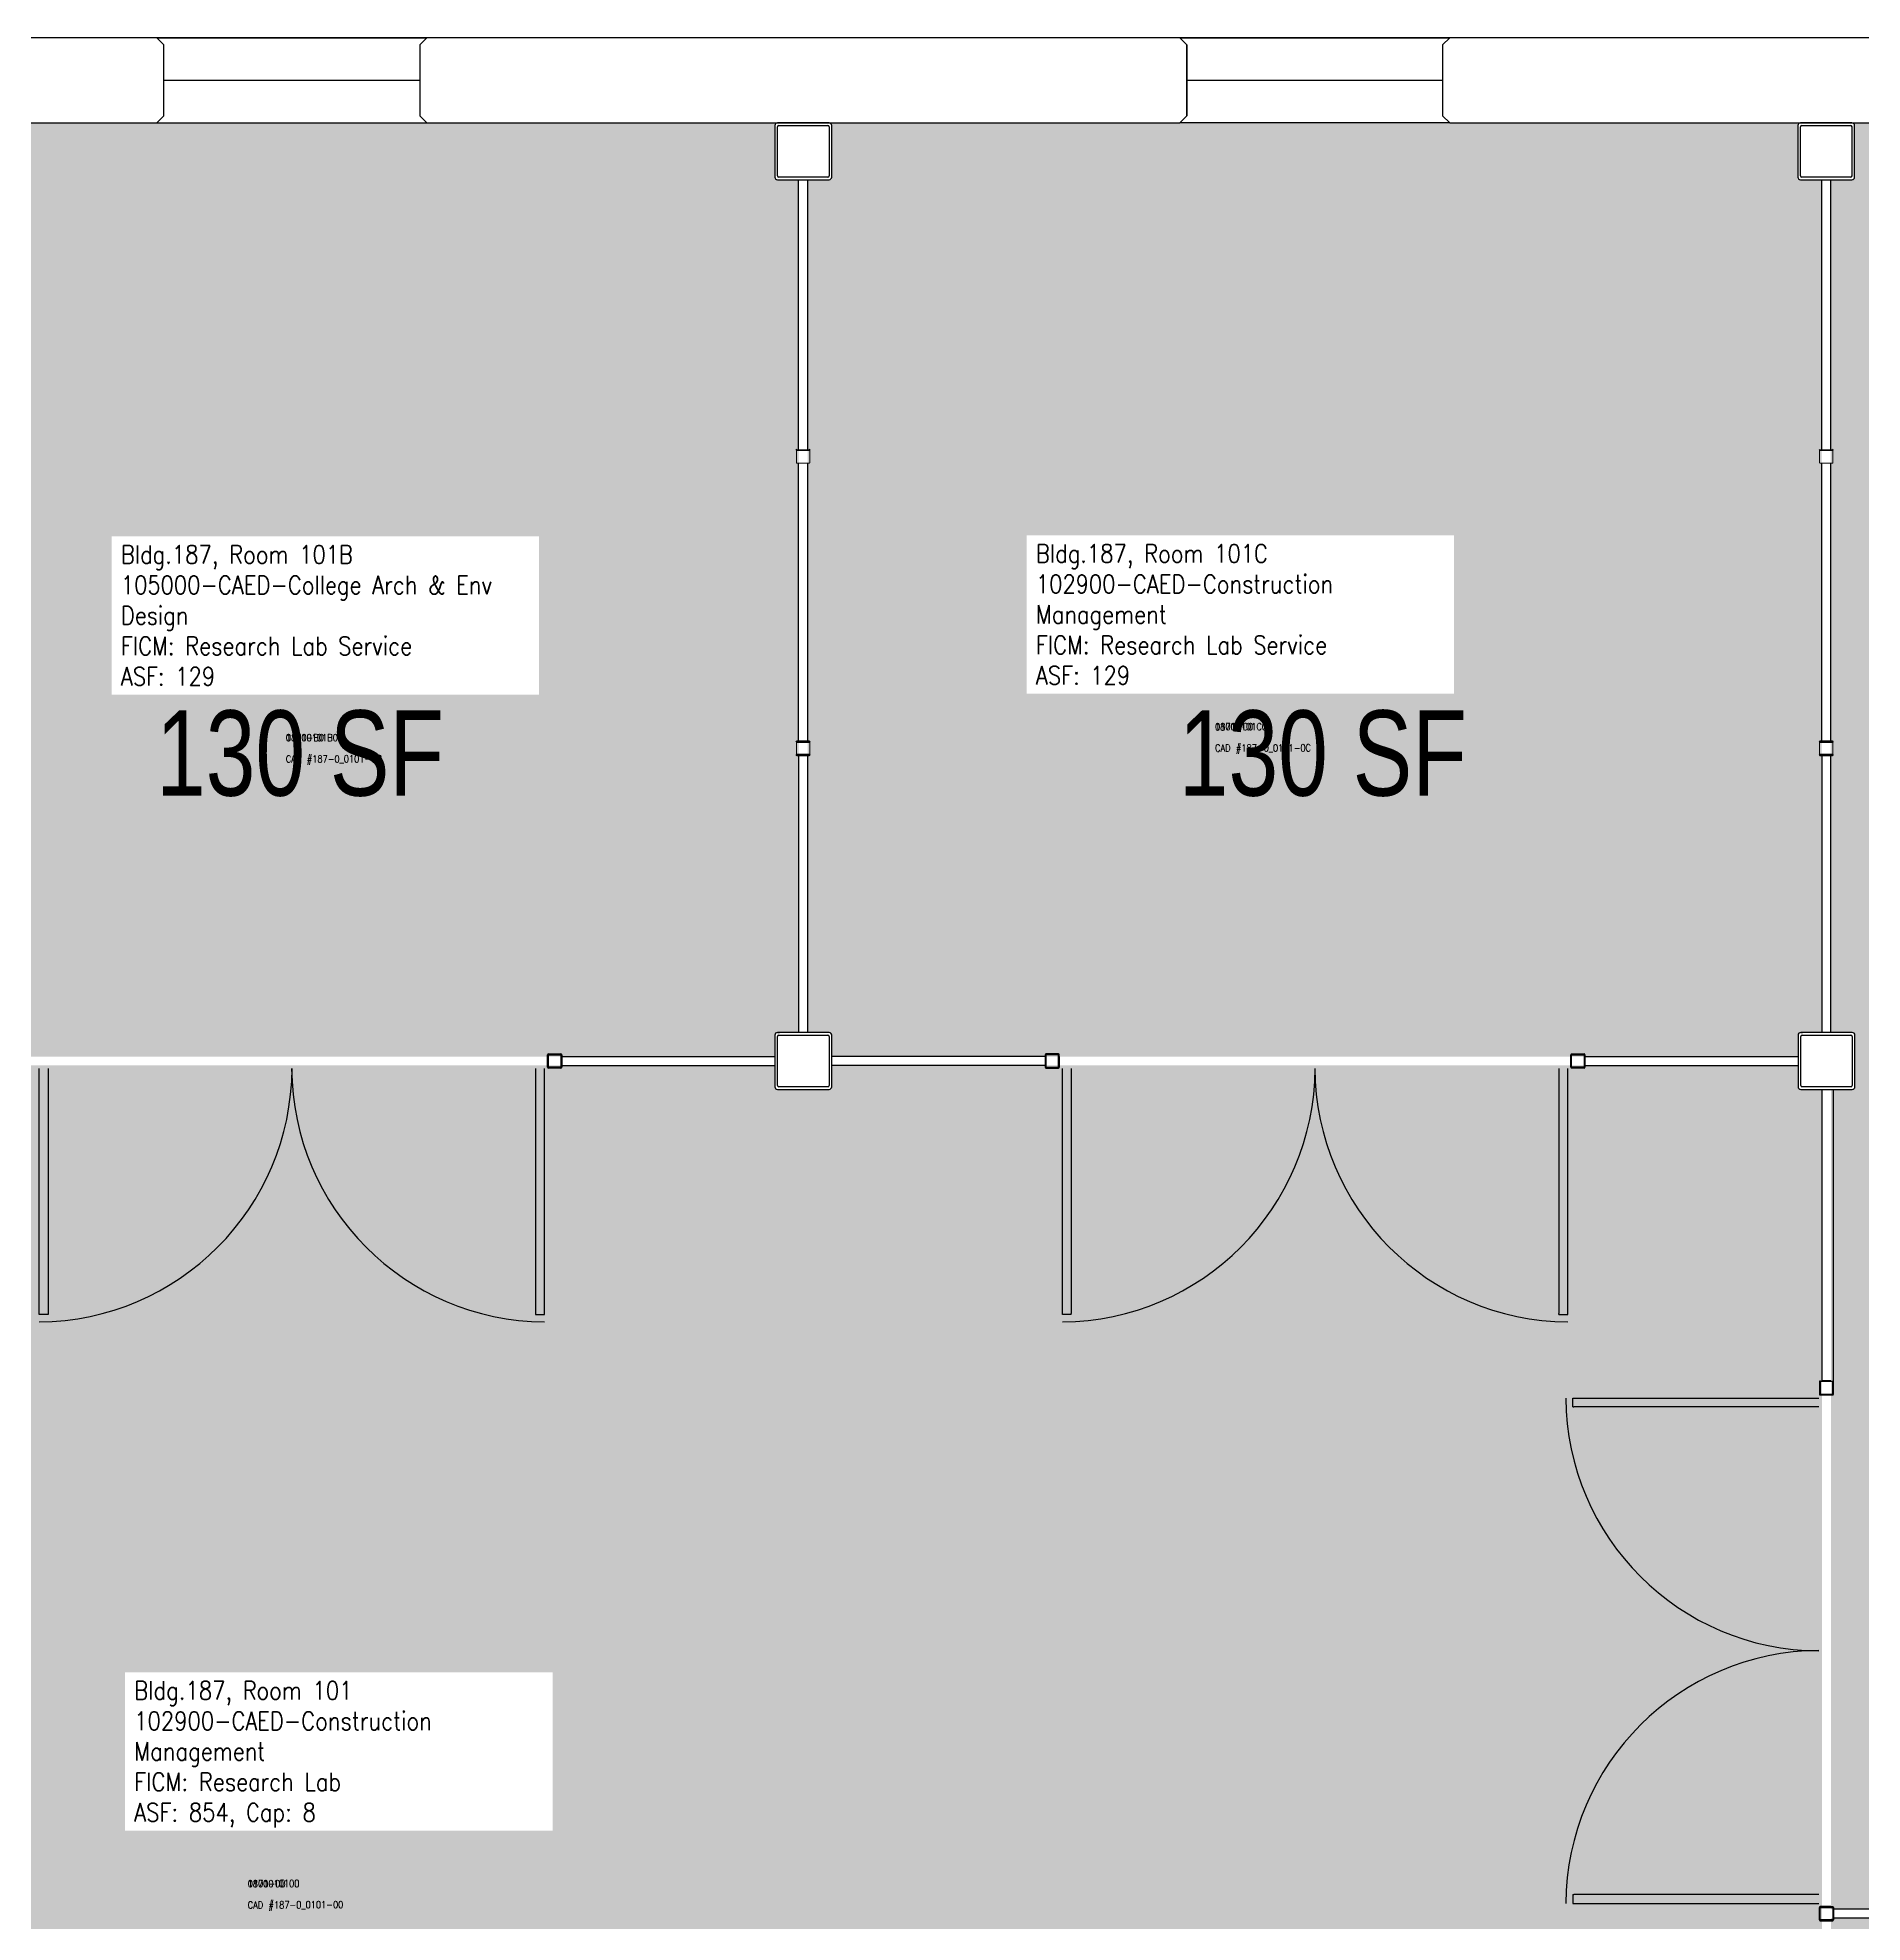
# Model space of a CAD drawing. Header units: inches. Extents: x -576 to 1569, y -102 to 531.
# Drawn here: x 1050.2 to 1307.1, y 262.8 to 528 of the extents above; entities that cross this region are included whole.
import ezdxf
from ezdxf.enums import TextEntityAlignment as Align

# ---------------------------------------------------------------- set-up
doc = ezdxf.new("R2010")
doc.units = ezdxf.units.IN
doc.header["$LTSCALE"] = 0.25
doc.header["$MEASUREMENT"] = 0
for name, color, linetype in [('A-DOOR', 2, 'CONTINUOUS'), ('A-GLAZ', 1, 'CONTINUOUS'), ('A-GLAZ-SILL', 2, 'CONTINUOUS'), ('A-IDEN-CNUM', 7, 'CONTINUOUS'), ('A-IDEN-RNUM', 7, 'CONTINUOUS'), ('A-IDEN-SNUM', 4, 'CONTINUOUS'), ('A-IDEN-VNUM', 4, 'CONTINUOUS'), ('A-WALL', 5, 'CONTINUOUS'), ('AREA-GROSS', 1, 'CONTINUOUS'), ('AREA-TEXT', 3, 'CONTINUOUS'), ('Rooms-Category-Color', 7, 'CONTINUOUS'), ('Rooms-College-Color', 7, 'CONTINUOUS'), ('Rooms-Department-Color', 7, 'CONTINUOUS'), ('Rooms-Division-Color', 7, 'CONTINUOUS'), ('Rooms-Information', 7, 'CONTINUOUS')]:
    doc.layers.add(name, color=color, linetype=linetype)
doc.styles.add('AREA', font='arial.ttf', dxfattribs={"width": 0.75, "height": 12})
doc.styles.add('ROOMSNUMBER', font='txt.shx', dxfattribs={"height": 0.03})
doc.styles.add('ROOMVNUMBER', font='simplex.shx', dxfattribs={"width": 0.85})

msp = doc.modelspace()

# ---------------------------------------------------------------- hatches: boundary and pattern name
at = {"layer": 'A-WALL'}
h = msp.add_hatch(color=256, dxfattribs=at)
h.paths.add_polyline_path([(1156.97, 468.18, 0.414214), (1157.09, 468.06), (1158.84, 468.06, 0.414214), (1158.97, 468.18), (1158.97, 469.93, 0.414214), (1158.84, 470.06), (1157.09, 470.06, 0.414214), (1156.97, 469.93)])
h.paths.add_polyline_path([(1157.09, 469.93), (1158.84, 469.93), (1158.84, 468.18), (1157.09, 468.18)], flags=16)
h = msp.add_hatch(color=256, dxfattribs=at)
h.paths.add_polyline_path([(1156.97, 469.93, -0.414214), (1157.09, 470.06), (1158.84, 470.06, -0.414214), (1158.97, 469.93), (1158.97, 468.18, -0.414214), (1158.84, 468.06), (1157.09, 468.06, -0.414214), (1156.97, 468.18)])
h.paths.add_polyline_path([(1157.09, 468.18), (1158.84, 468.18), (1158.84, 469.93), (1157.09, 469.93)], flags=16)
h = msp.add_hatch(color=256, dxfattribs=at)
h.paths.add_polyline_path([(1301, 468.18, 0.414214), (1301.12, 468.06), (1302.87, 468.06, 0.414214), (1303, 468.18), (1303, 469.93, 0.414214), (1302.87, 470.06), (1301.12, 470.06, 0.414214), (1301, 469.93)])
h.paths.add_polyline_path([(1301.12, 469.93), (1302.87, 469.93), (1302.87, 468.18), (1301.12, 468.18)], flags=16)
h = msp.add_hatch(color=256, dxfattribs=at)
h.paths.add_polyline_path([(1301, 469.93, -0.414214), (1301.12, 470.06), (1302.87, 470.06, -0.414214), (1303, 469.93), (1303, 468.18, -0.414214), (1302.87, 468.06), (1301.12, 468.06, -0.414214), (1301, 468.18)])
h.paths.add_polyline_path([(1301.12, 468.18), (1302.87, 468.18), (1302.87, 469.93), (1301.12, 469.93)], flags=16)
h = msp.add_hatch(color=256, dxfattribs=at)
h.paths.add_polyline_path([(1156.97, 427.12, 0.414214), (1157.09, 427), (1158.84, 427, 0.414214), (1158.97, 427.12), (1158.97, 428.87, 0.414214), (1158.84, 429), (1157.09, 429, 0.414214), (1156.97, 428.87)])
h.paths.add_polyline_path([(1157.09, 428.87), (1158.84, 428.87), (1158.84, 427.12), (1157.09, 427.12)], flags=16)
h = msp.add_hatch(color=256, dxfattribs=at)
h.paths.add_polyline_path([(1156.97, 428.87, -0.414214), (1157.09, 429), (1158.84, 429, -0.414214), (1158.97, 428.87), (1158.97, 427.12, -0.414214), (1158.84, 427), (1157.09, 427, -0.414214), (1156.97, 427.12)])
h.paths.add_polyline_path([(1157.09, 427.12), (1158.84, 427.12), (1158.84, 428.87), (1157.09, 428.87)], flags=16)
h = msp.add_hatch(color=256, dxfattribs=at)
h.paths.add_polyline_path([(1301, 427.12, 0.414214), (1301.12, 427), (1302.87, 427, 0.414214), (1303, 427.12), (1303, 428.87, 0.414214), (1302.87, 429), (1301.12, 429, 0.414214), (1301, 428.87)])
h.paths.add_polyline_path([(1301.12, 428.87), (1302.87, 428.87), (1302.87, 427.12), (1301.12, 427.12)], flags=16)
h = msp.add_hatch(color=256, dxfattribs=at)
h.paths.add_polyline_path([(1301, 428.87, -0.414214), (1301.12, 429), (1302.87, 429, -0.414214), (1303, 428.87), (1303, 427.12, -0.414214), (1302.87, 427), (1301.12, 427, -0.414214), (1301, 427.12)])
h.paths.add_polyline_path([(1301.12, 427.12), (1302.87, 427.12), (1302.87, 428.87), (1301.12, 428.87)], flags=16)
h = msp.add_hatch(color=256, dxfattribs=at)
h.paths.add_polyline_path([(1124, 384.87, 0.414214), (1123.87, 385), (1122.12, 385, 0.414214), (1122, 384.87), (1122, 383.12, 0.414214), (1122.12, 383), (1123.87, 383, 0.414214), (1124, 383.12)])
h.paths.add_polyline_path([(1123.87, 384.87), (1123.87, 383.12), (1122.12, 383.12), (1122.12, 384.87)], flags=16)
h = msp.add_hatch(color=256, dxfattribs=at)
h.paths.add_polyline_path([(1192.03, 384.87, -0.414214), (1192.16, 385), (1193.91, 385, -0.414214), (1194.03, 384.87), (1194.03, 383.12, -0.414214), (1193.91, 383), (1192.16, 383, -0.414214), (1192.03, 383.12)])
h.paths.add_polyline_path([(1192.16, 384.87), (1192.16, 383.12), (1193.91, 383.12), (1193.91, 384.87)], flags=16)
h = msp.add_hatch(color=256, dxfattribs=at)
h.paths.add_polyline_path([(1268.03, 384.87, 0.414214), (1267.91, 385), (1266.16, 385, 0.414214), (1266.03, 384.87), (1266.03, 383.12, 0.414214), (1266.16, 383), (1267.91, 383, 0.414214), (1268.03, 383.12)])
h.paths.add_polyline_path([(1267.91, 384.87), (1267.91, 383.12), (1266.16, 383.12), (1266.16, 384.87)], flags=16)
h = msp.add_hatch(color=256, dxfattribs=at)
h.paths.add_polyline_path([(1302.91, 339, -0.414214), (1303.03, 338.87), (1303.03, 337.12, -0.414214), (1302.91, 337), (1301.16, 337, -0.414214), (1301.03, 337.12), (1301.03, 338.87, -0.414214), (1301.16, 339)])
h.paths.add_polyline_path([(1302.91, 338.87), (1301.16, 338.87), (1301.16, 337.12), (1302.91, 337.12)], flags=16)
h = msp.add_hatch(color=256, dxfattribs=at)
h.paths.add_polyline_path([(1303.03, 263.12), (1303.03, 264.87, 0.414214), (1302.91, 265), (1301.16, 265, 0.414214), (1301.03, 264.87), (1301.03, 263.12, 0.414214), (1301.16, 263), (1302.91, 263, 0.414214)])
h.paths.add_polyline_path([(1302.91, 264.86, 0.414214), (1302.9, 264.87), (1301.17, 264.87, 0.414214), (1301.16, 264.86), (1301.16, 263.14, 0.414214), (1301.17, 263.12), (1302.9, 263.12, 0.414214), (1302.91, 263.14)], flags=16)
at = {"layer": 'Rooms-Category-Color', "true_color": 0xe3f498}
for points in [[(1018, 516), (1018, 508), (1014.62, 508), (1014.62, 388), (1018, 388), (1018, 384.62), (1154, 384.62), (1154, 388), (1157.34, 388), (1157.37, 508), (1154, 508), (1154, 516)], [(1162, 508), (1162, 516), (1298, 516), (1298, 508), (1301.37, 508), (1301.37, 388), (1298.03, 388), (1298.03, 384.62), (1162, 384.62), (1162, 388), (1158.59, 388), (1158.62, 508)], [(1306, 508), (1302.62, 508), (1302.62, 388), (1306.03, 388), (1306.03, 380), (1302.66, 380), (1302.66, 264.62), (1440, 264.62), (1440, 516), (1306, 516)], [(1162, 384.62), (1162, 380), (1154, 380), (1154, 383.37), (1018, 383.37), (1018, 380), (1010, 380), (1010, 383.37), (864, 383.37), (864, 60), (876, 60), (876, 12), (1010, 12), (1010, 20), (1017.5, 20), (1017.5, 140), (1010, 140), (1010, 148.12), (1301.41, 148.12), (1301.41, 380), (1298.03, 380), (1298.03, 383.37), (1162.03, 383.37)], [(1302.66, 263.37), (1302.66, 148.12), (1306.16, 148.12), (1306.16, 12), (1440, 12), (1440, 263.37)]]:
    msp.add_hatch(color=61, dxfattribs=at).paths.add_polyline_path(points)
at = {"layer": 'Rooms-College-Color', "true_color": 0xe3f498}
for points in [[(1018, 516), (1018, 508), (1014.62, 508), (1014.62, 388), (1018, 388), (1018, 384.62), (1154, 384.62), (1154, 388), (1157.34, 388), (1157.37, 508), (1154, 508), (1154, 516)], [(1162, 508), (1162, 516), (1298, 516), (1298, 508), (1301.37, 508), (1301.37, 388), (1298.03, 388), (1298.03, 384.62), (1162, 384.62), (1162, 388), (1158.59, 388), (1158.62, 508)], [(1306, 508), (1302.62, 508), (1302.62, 388), (1306.03, 388), (1306.03, 380), (1302.66, 380), (1302.66, 264.62), (1440, 264.62), (1440, 516), (1306, 516)], [(1162, 384.62), (1162, 380), (1154, 380), (1154, 383.37), (1018, 383.37), (1018, 380), (1010, 380), (1010, 383.37), (864, 383.37), (864, 60), (876, 60), (876, 12), (1010, 12), (1010, 20), (1017.5, 20), (1017.5, 140), (1010, 140), (1010, 148.12), (1301.41, 148.12), (1301.41, 380), (1298.03, 380), (1298.03, 383.37), (1162.03, 383.37)], [(1302.66, 263.37), (1302.66, 148.12), (1306.16, 148.12), (1306.16, 12), (1440, 12), (1440, 263.37)]]:
    msp.add_hatch(color=61, dxfattribs=at).paths.add_polyline_path(points)
at = {"layer": 'Rooms-Department-Color', "true_color": 0xe3f498}
for points in [[(1018, 516), (1018, 508), (1014.62, 508), (1014.62, 388), (1018, 388), (1018, 384.62), (1154, 384.62), (1154, 388), (1157.34, 388), (1157.37, 508), (1154, 508), (1154, 516)], [(1162, 508), (1162, 516), (1298, 516), (1298, 508), (1301.37, 508), (1301.37, 388), (1298.03, 388), (1298.03, 384.62), (1162, 384.62), (1162, 388), (1158.59, 388), (1158.62, 508)], [(1306, 508), (1302.62, 508), (1302.62, 388), (1306.03, 388), (1306.03, 380), (1302.66, 380), (1302.66, 264.62), (1440, 264.62), (1440, 516), (1306, 516)], [(1162, 384.62), (1162, 380), (1154, 380), (1154, 383.37), (1018, 383.37), (1018, 380), (1010, 380), (1010, 383.37), (864, 383.37), (864, 60), (876, 60), (876, 12), (1010, 12), (1010, 20), (1017.5, 20), (1017.5, 140), (1010, 140), (1010, 148.12), (1301.41, 148.12), (1301.41, 380), (1298.03, 380), (1298.03, 383.37), (1162.03, 383.37)], [(1302.66, 263.37), (1302.66, 148.12), (1306.16, 148.12), (1306.16, 12), (1440, 12), (1440, 263.37)]]:
    msp.add_hatch(color=61, dxfattribs=at).paths.add_polyline_path(points)
at = {"layer": 'Rooms-Division-Color', "true_color": 0xe3f498}
for points in [[(1018, 516), (1018, 508), (1014.62, 508), (1014.62, 388), (1018, 388), (1018, 384.62), (1154, 384.62), (1154, 388), (1157.34, 388), (1157.37, 508), (1154, 508), (1154, 516)], [(1162, 508), (1162, 516), (1298, 516), (1298, 508), (1301.37, 508), (1301.37, 388), (1298.03, 388), (1298.03, 384.62), (1162, 384.62), (1162, 388), (1158.59, 388), (1158.62, 508)], [(1306, 508), (1302.62, 508), (1302.62, 388), (1306.03, 388), (1306.03, 380), (1302.66, 380), (1302.66, 264.62), (1440, 264.62), (1440, 516), (1306, 516)], [(1162, 384.62), (1162, 380), (1154, 380), (1154, 383.37), (1018, 383.37), (1018, 380), (1010, 380), (1010, 383.37), (864, 383.37), (864, 60), (876, 60), (876, 12), (1010, 12), (1010, 20), (1017.5, 20), (1017.5, 140), (1010, 140), (1010, 148.12), (1301.41, 148.12), (1301.41, 380), (1298.03, 380), (1298.03, 383.37), (1162.03, 383.37)], [(1302.66, 263.37), (1302.66, 148.12), (1306.16, 148.12), (1306.16, 12), (1440, 12), (1440, 263.37)]]:
    msp.add_hatch(color=61, dxfattribs=at).paths.add_polyline_path(points)

# ---------------------------------------------------------------- linework, layer by layer
at = {"layer": 'A-DOOR'}
for p, q in [((1050.44, 348.31), (1050.44, 382.94)), ((1051.69, 382.94), (1051.69, 348.31)), ((1120.31, 382.94), (1120.31, 348.31)), ((1121.56, 348.31), (1121.56, 382.94)), ((1194.47, 348.56), (1194.47, 382.94)), ((1195.72, 382.94), (1195.72, 348.44)), ((1264.35, 382.94), (1264.35, 348.44)), ((1265.6, 348.56), (1265.6, 382.94)), ((1194.47, 348.56), (1194.47, 351.13)), ((1265.6, 348.56), (1265.6, 351.13)), ((1051.69, 348.31), (1050.44, 348.31)), ((1120.31, 348.31), (1121.56, 348.31)), ((1194.47, 348.31), (1194.47, 348.56)), ((1195.72, 348.31), (1194.47, 348.31)), ((1195.72, 348.31), (1195.72, 348.44)), ((1264.35, 348.31), (1264.35, 348.44)), ((1264.35, 348.31), (1265.6, 348.31)), ((1265.6, 348.31), (1265.6, 348.56)), ((1266.35, 335.31), (1266.35, 336.56)), ((1266.35, 336.56), (1266.6, 336.56)), ((1266.35, 335.31), (1266.47, 335.31)), ((1300.97, 335.31), (1266.47, 335.31)), ((1266.6, 336.56), (1300.97, 336.56)), ((1266.6, 336.56), (1269.16, 336.56)), ((1266.35, 266.69), (1266.35, 265.44)), ((1266.35, 266.69), (1266.47, 266.69)), ((1266.35, 265.44), (1266.6, 265.44)), ((1300.97, 266.69), (1266.47, 266.69)), ((1266.6, 265.44), (1300.97, 265.44)), ((1266.6, 265.44), (1269.16, 265.44))]:
    msp.add_line(p, q, dxfattribs=at)
for centre, start, end in [((1050.19, 383.12), 270.3996, 359.7003), ((1121.81, 383.12), 180.2997, 269.6004), ((1194.22, 383.12), 270.3996, 359.7003), ((1265.85, 383.12), 180.2997, 269.6004), ((1301.16, 336.81), 180.3996, 269.7003), ((1301.16, 265.19), 90.2997, 179.6004)]:
    msp.add_arc(centre, 35.84, start, end, dxfattribs=at)
at = {"layer": 'A-GLAZ'}
for p, q in [((1068, 522), (1104, 522)), ((1212, 522), (1248, 522))]:
    msp.add_line(p, q, dxfattribs=at)
at = {"layer": 'A-GLAZ-SILL'}
for p, q in [((1067, 528), (1105, 528)), ((1211, 528), (1249, 528)), ((1067, 516), (1105, 516)), ((1249, 516), (1211, 516))]:
    msp.add_line(p, q, dxfattribs=at)
at = {"layer": 'A-WALL'}
for p, q in [((1067, 528), (961, 528)), ((1067, 528), (961, 528)), ((1068, 527), (1067, 528)), ((1068, 527), (1067, 528)), ((1105, 528), (1104, 527)), ((1105, 528), (1104, 527)), ((1211, 528), (1105, 528)), ((1211, 528), (1105, 528)), ((1212, 527), (1211, 528)), ((1212, 527), (1211, 528)), ((1249, 528), (1248, 527)), ((1249, 528), (1248, 527)), ((1354.58, 528), (1249, 528)), ((1354.58, 528), (1249, 528)), ((1068, 517), (1068, 527)), ((1068, 517), (1068, 527)), ((1104, 527), (1104, 517)), ((1104, 527), (1104, 517)), ((1104, 527), (1104, 517)), ((1212, 527), (1212, 517)), ((1212, 517), (1212, 527)), ((1248, 527), (1248, 517)), ((1248, 527), (1248, 517)), ((1008, 516), (1067, 516)), ((1013.97, 516), (1067, 516)), ((1067, 516), (1068, 517)), ((1067, 516), (1068, 517)), ((1104, 517), (1105, 516)), ((1104, 517), (1105, 516)), ((1105, 516), (1157.97, 516)), ((1105, 516), (1164, 516)), ((1154, 515.63), (1154, 508.38)), ((1161.56, 516), (1154.37, 516)), ((1154.37, 516), (1154.64, 516)), ((1154.37, 508.56), (1154.37, 515.44)), ((1154.56, 515.63), (1161.44, 515.63)), ((1157.97, 516), (1211, 516)), ((1161.62, 516), (1161.56, 516)), ((1161.62, 515.44), (1161.62, 508.56)), ((1162, 508.38), (1162, 515.63)), ((1164, 516), (1211, 516)), ((1211, 516), (1212, 517)), ((1211, 516), (1212, 517)), ((1248, 517), (1249, 516)), ((1248, 517), (1249, 516)), ((1249, 516), (1301.97, 516)), ((1249, 516), (1308, 516)), ((1298, 515.63), (1298, 508.38)), ((1305.56, 516), (1298.37, 516)), ((1298.37, 516), (1298.64, 516)), ((1298.37, 508.56), (1298.37, 515.44)), ((1298.56, 515.63), (1305.44, 515.63)), ((1301.97, 516), (1354.58, 516)), ((1305.62, 516), (1305.56, 516)), ((1305.62, 515.44), (1305.62, 508.56)), ((1306, 508.38), (1306, 515.63)), ((1154.37, 508), (1161.62, 508)), ((1161.44, 508.38), (1154.56, 508.38)), ((1157.34, 469.93), (1157.34, 508)), ((1158.59, 508), (1158.59, 469.93)), ((1298.37, 508), (1305.62, 508)), ((1305.44, 508.38), (1298.56, 508.38)), ((1301.37, 469.93), (1301.37, 508)), ((1302.62, 508), (1302.62, 469.93)), ((1157.1, 469.93), (1158.83, 469.93)), ((1158.83, 469.93), (1157.1, 469.93)), ((1301.14, 469.93), (1302.86, 469.93)), ((1302.86, 469.93), (1301.14, 469.93)), ((1157.34, 429), (1157.34, 468.07)), ((1158.59, 468.12), (1158.59, 429)), ((1301.37, 429), (1301.37, 468.07)), ((1302.62, 468.12), (1302.62, 429)), ((1157.09, 429), (1158.84, 429)), ((1158.84, 429), (1157.09, 429)), ((1157.1, 428.87), (1158.83, 428.87)), ((1158.83, 428.87), (1157.1, 428.87)), ((1158.83, 427.12), (1157.1, 427.12)), ((1157.1, 427.12), (1158.83, 427.12)), ((1157.34, 429), (1158.59, 429)), ((1301.12, 429), (1302.87, 429)), ((1302.87, 429), (1301.12, 429)), ((1301.14, 428.87), (1302.86, 428.87)), ((1302.86, 428.87), (1301.14, 428.87)), ((1302.86, 427.12), (1301.14, 427.12)), ((1301.14, 427.12), (1302.86, 427.12)), ((1301.37, 429), (1302.62, 429)), ((1158.84, 427), (1157.09, 427)), ((1157.09, 427), (1158.84, 427)), ((1157.34, 427), (1158.59, 427)), ((1157.34, 427), (1157.34, 388)), ((1158.59, 427), (1158.59, 388)), ((1302.87, 427), (1301.12, 427)), ((1301.12, 427), (1302.87, 427)), ((1301.37, 427), (1302.62, 427)), ((1301.37, 427), (1301.37, 388)), ((1302.62, 427), (1302.62, 388)), ((1154, 387.62), (1154, 380.37)), ((1161.56, 388), (1154.37, 388)), ((1154.37, 388), (1154.64, 388)), ((1154.37, 380.56), (1154.37, 387.44)), ((1154.56, 387.62), (1161.44, 387.62)), ((1161.62, 388), (1161.56, 388)), ((1161.62, 387.44), (1161.62, 380.56)), ((1162, 380.37), (1162, 387.62)), ((1298.03, 387.62), (1298.03, 380.37)), ((1305.59, 388), (1298.41, 388)), ((1298.41, 388), (1298.67, 388)), ((1298.41, 380.56), (1298.41, 387.44)), ((1298.6, 387.62), (1305.47, 387.62)), ((1305.66, 388), (1305.59, 388)), ((1305.66, 387.44), (1305.66, 380.56)), ((1306.03, 380.37), (1306.03, 387.62)), ((1122, 383.12), (1122, 384.87)), ((1122, 384.62), (1122, 383.12)), ((1122.12, 385), (1123.87, 385)), ((1122.12, 383.14), (1122.12, 384.86)), ((1122.14, 384.87), (1123.86, 384.87)), ((1123.87, 384.86), (1123.87, 383.14)), ((1124, 384.87), (1124, 383.12)), ((1124, 384.62), (1124, 383.37)), ((1124, 384.62), (1154, 384.62)), ((1191.91, 384.62), (1162.03, 384.62)), ((1192.03, 384.62), (1191.91, 384.62)), ((1192.03, 384.87), (1192.03, 383.12)), ((1192.03, 384.62), (1192.03, 383.37)), ((1193.91, 385), (1192.16, 385)), ((1192.16, 384.86), (1192.16, 383.14)), ((1193.9, 384.87), (1192.17, 384.87)), ((1193.91, 383.14), (1193.91, 384.86)), ((1194.03, 383.12), (1194.03, 384.87)), ((1194.03, 384.62), (1194.03, 383.12)), ((1266.03, 383.12), (1266.03, 384.87)), ((1266.03, 384.62), (1266.03, 383.12)), ((1266.16, 385), (1267.91, 385)), ((1266.16, 383.14), (1266.16, 384.86)), ((1266.17, 384.87), (1267.9, 384.87)), ((1267.91, 384.86), (1267.91, 383.14)), ((1268.03, 384.87), (1268.03, 383.12)), ((1268.03, 384.62), (1268.03, 383.37)), ((1268.03, 384.62), (1298, 384.62)), ((1123.87, 383), (1122.12, 383)), ((1123.86, 383.12), (1122.14, 383.12)), ((1124, 383.37), (1154, 383.37)), ((1190.78, 383.37), (1162.03, 383.37)), ((1192.03, 383.37), (1190.78, 383.37)), ((1192.16, 383), (1193.91, 383)), ((1192.17, 383.12), (1193.9, 383.12)), ((1267.91, 383), (1266.16, 383)), ((1267.9, 383.12), (1266.17, 383.12)), ((1268.03, 383.37), (1298, 383.37)), ((1154.37, 380), (1161.62, 380)), ((1161.44, 380.37), (1154.56, 380.37)), ((1298.41, 380), (1305.66, 380)), ((1305.47, 380.37), (1298.6, 380.37)), ((1301.41, 339), (1301.41, 380)), ((1303.03, 338.87), (1303.03, 380)), ((1301.03, 338.87), (1301.03, 337.12)), ((1301.16, 338.86), (1301.16, 337.14)), ((1301.16, 337), (1302.91, 337)), ((1302.66, 337), (1301.16, 337)), ((1302.9, 338.87), (1301.17, 338.87)), ((1301.17, 337.12), (1302.9, 337.12)), ((1302.66, 339), (1301.41, 339)), ((1302.91, 337.14), (1302.91, 338.86)), ((1303.03, 337.12), (1303.03, 338.87)), ((1301.03, 263.12), (1301.03, 264.87)), ((1301.16, 265), (1302.91, 265)), ((1302.66, 265), (1301.16, 265)), ((1301.16, 263.14), (1301.16, 264.86)), ((1302.91, 263), (1301.16, 263)), ((1301.16, 263), (1302.91, 263)), ((1302.66, 263), (1301.16, 263)), ((1301.17, 264.87), (1302.9, 264.87)), ((1302.9, 263.12), (1301.17, 263.12)), ((1301.17, 263.12), (1302.9, 263.12)), ((1302.66, 263), (1301.41, 263)), ((1302.91, 264.86), (1302.91, 263.14)), ((1303.03, 264.87), (1303.03, 263.12)), ((1303.03, 264.62), (1303.03, 263.37)), ((1352.45, 264.62), (1303.03, 264.62)), ((1352.45, 263.37), (1303.03, 263.37))]:
    msp.add_line(p, q, dxfattribs=at)
for centre, radius, start, end in [((1154.37, 515.63), 0.375, 90, 180), ((1154.56, 515.44), 0.188, 90, 180), ((1161.44, 515.44), 0.188, 0, 90), ((1161.62, 515.63), 0.375, 0, 90), ((1298.37, 515.63), 0.375, 90, 180), ((1298.56, 515.44), 0.188, 90, 180), ((1305.44, 515.44), 0.188, 0, 90), ((1305.62, 515.63), 0.375, 0, 90), ((1154.37, 508.38), 0.375, 180, 270), ((1154.56, 508.56), 0.188, 180, 270), ((1161.44, 508.56), 0.188, 270, 0), ((1161.62, 508.38), 0.375, 270, 0), ((1298.37, 508.38), 0.375, 180, 270), ((1298.56, 508.56), 0.188, 180, 270), ((1305.44, 508.56), 0.188, 270, 0), ((1305.62, 508.38), 0.375, 270, 0), ((1157.09, 469.93), 0.125, 90, 180), ((1157.09, 469.93), 0.125, 90, 180), ((1157.1, 469.92), 0.0125, 90, 180), ((1157.1, 469.92), 0.0125, 90, 180), ((1158.83, 469.92), 0.0125, 0, 90), ((1158.83, 469.92), 0.0125, 0, 90), ((1158.84, 469.93), 0.125, 0, 90), ((1158.84, 469.93), 0.125, 0, 90), ((1301.12, 469.93), 0.125, 90, 180), ((1301.12, 469.93), 0.125, 90, 180), ((1301.14, 469.92), 0.0125, 90, 180), ((1301.14, 469.92), 0.0125, 90, 180), ((1302.86, 469.92), 0.0125, 0, 90), ((1302.86, 469.92), 0.0125, 0, 90), ((1302.87, 469.93), 0.125, 0, 90), ((1302.87, 469.93), 0.125, 0, 90), ((1157.09, 428.87), 0.125, 90, 180), ((1157.09, 428.87), 0.125, 90, 180), ((1157.09, 427.12), 0.125, 180, 270), ((1157.09, 427.12), 0.125, 180, 270), ((1157.1, 428.86), 0.0125, 90, 180), ((1157.1, 428.86), 0.0125, 90, 180), ((1157.1, 427.14), 0.0125, 180, 270), ((1157.1, 427.14), 0.0125, 180, 270), ((1158.83, 428.86), 0.0125, 0, 90), ((1158.83, 428.86), 0.0125, 0, 90), ((1158.83, 427.14), 0.0125, 270, 0), ((1158.83, 427.14), 0.0125, 270, 0), ((1158.84, 428.87), 0.125, 0, 90), ((1158.84, 428.87), 0.125, 0, 90), ((1158.84, 427.12), 0.125, 270, 0), ((1158.84, 427.12), 0.125, 270, 0), ((1301.12, 428.87), 0.125, 90, 180), ((1301.12, 428.87), 0.125, 90, 180), ((1301.12, 427.12), 0.125, 180, 270), ((1301.12, 427.12), 0.125, 180, 270), ((1301.14, 428.86), 0.0125, 90, 180), ((1301.14, 428.86), 0.0125, 90, 180), ((1301.14, 427.14), 0.0125, 180, 270), ((1301.14, 427.14), 0.0125, 180, 270), ((1302.86, 428.86), 0.0125, 0, 90), ((1302.86, 428.86), 0.0125, 0, 90), ((1302.86, 427.14), 0.0125, 270, 0), ((1302.86, 427.14), 0.0125, 270, 0), ((1302.87, 428.87), 0.125, 0, 90), ((1302.87, 428.87), 0.125, 0, 90), ((1302.87, 427.12), 0.125, 270, 0), ((1302.87, 427.12), 0.125, 270, 0), ((1154.37, 387.62), 0.375, 90, 180), ((1154.56, 387.44), 0.188, 90, 180), ((1161.44, 387.44), 0.188, 0, 90), ((1161.62, 387.62), 0.375, 0, 90), ((1298.41, 387.62), 0.375, 90, 180), ((1298.6, 387.44), 0.188, 90, 180), ((1305.47, 387.44), 0.188, 0, 90), ((1305.66, 387.62), 0.375, 0, 90), ((1122.12, 384.87), 0.125, 90, 180), ((1122.14, 384.86), 0.0125, 90, 180), ((1123.86, 384.86), 0.0125, 0, 90), ((1123.87, 384.87), 0.125, 0, 90), ((1192.16, 384.87), 0.125, 90, 180), ((1192.17, 384.86), 0.0125, 90, 180), ((1193.9, 384.86), 0.0125, 0, 90), ((1193.91, 384.87), 0.125, 0, 90), ((1266.16, 384.87), 0.125, 90, 180), ((1266.17, 384.86), 0.0125, 90, 180), ((1267.9, 384.86), 0.0125, 0, 90), ((1267.91, 384.87), 0.125, 0, 90), ((1122.12, 383.12), 0.125, 180, 270), ((1122.14, 383.14), 0.0125, 180, 270), ((1123.86, 383.14), 0.0125, 270, 0), ((1123.87, 383.12), 0.125, 270, 0), ((1192.16, 383.12), 0.125, 180, 270), ((1192.17, 383.14), 0.0125, 180, 270), ((1193.9, 383.14), 0.0125, 270, 0), ((1193.91, 383.12), 0.125, 270, 0), ((1266.16, 383.12), 0.125, 180, 270), ((1266.17, 383.14), 0.0125, 180, 270), ((1267.9, 383.14), 0.0125, 270, 0), ((1267.91, 383.12), 0.125, 270, 0), ((1154.37, 380.37), 0.375, 180, 270), ((1154.56, 380.56), 0.188, 180, 270), ((1161.44, 380.56), 0.188, 270, 0), ((1161.62, 380.37), 0.375, 270, 0), ((1298.41, 380.37), 0.375, 180, 270), ((1298.6, 380.56), 0.188, 180, 270), ((1305.47, 380.56), 0.188, 270, 0), ((1305.66, 380.37), 0.375, 270, 0), ((1301.16, 338.87), 0.125, 90, 180), ((1301.16, 337.12), 0.125, 180, 270), ((1301.17, 338.86), 0.0125, 90, 180), ((1301.17, 337.14), 0.0125, 180, 270), ((1302.9, 338.86), 0.0125, 0, 90), ((1302.9, 337.14), 0.0125, 270, 0), ((1302.91, 338.87), 0.125, 0, 90), ((1302.91, 337.12), 0.125, 270, 0), ((1301.16, 264.87), 0.125, 90, 180), ((1301.16, 263.12), 0.125, 180, 270), ((1301.16, 263.12), 0.125, 180, 270), ((1301.17, 264.86), 0.0125, 90, 180), ((1301.17, 263.14), 0.0125, 180, 270), ((1301.17, 263.14), 0.0125, 180, 270), ((1302.9, 264.86), 0.0125, 0, 90), ((1302.9, 263.14), 0.0125, 270, 0), ((1302.9, 263.14), 0.0125, 270, 0), ((1302.91, 264.87), 0.125, 0, 90), ((1302.91, 263.12), 0.125, 270, 0), ((1302.91, 263.12), 0.125, 270, 0)]:
    msp.add_arc(centre, radius, start, end, dxfattribs=at)
at = {"layer": 'AREA-GROSS'}
msp.add_lwpolyline([(1458, 528), (-0.03, 528), (0, 1), (1, 0), (1458, 0)], close=True, dxfattribs=at)

# ---------------------------------------------------------------- texts
at = {"layer": 'A-IDEN-CNUM', "style": 'ROOMSNUMBER', "width": 0.85}
for s, p in [('CAD #187-0_0101-0B', (1085.16, 425.98)), ('CAD #187-0_0101-0C', (1215.96, 427.52)), ('CAD #187-0_0101-00', (1079.78, 264.72))]:
    msp.add_text(s, height=1, rotation=0.196, dxfattribs=at).set_placement(p)
at = {"layer": 'A-IDEN-RNUM', "style": 'ROOMSNUMBER', "width": 0.85}
for s, p in [('0101-B0', (1085.16, 428.98)), ('0101-C0', (1215.96, 430.52)), ('0101-00', (1079.78, 267.72))]:
    msp.add_text(s, height=1, rotation=0.196, dxfattribs=at).set_placement(p)
at = {"layer": 'A-IDEN-SNUM', "style": 'ROOMSNUMBER', "width": 0.85}
for s, p in [('18700101B0', (1085.16, 428.98)), ('18700101C0', (1215.96, 430.52)), ('1870010100', (1079.78, 267.72))]:
    msp.add_text(s, height=1, rotation=0.196, dxfattribs=at).set_placement(p)
at = {"layer": 'A-IDEN-VNUM', "style": 'ROOMVNUMBER', "width": 0.85}
for s, p in [('101B', (1085.95, 436.84)), ('101C', (1215.13, 436.98)), ('101', (1078.74, 276.12))]:
    msp.add_text(s, height=18, dxfattribs=at).set_placement(p, align=Align.CENTER)
at = {"layer": 'AREA-TEXT', "style": 'AREA', "width": 0.75}
for p in [(1087.15, 427.33), (1231.13, 427.33)]:
    msp.add_text('130 SF', height=12, dxfattribs=at).set_placement(p, align=Align.MIDDLE_CENTER)

# ---------------------------------------------------------------- next in the draw order: texts
at = {"layer": 'Rooms-Information', "width": 57.6, "attachment_point": 7, "style": 'ROOMVNUMBER', "bg_fill": 3, "box_fill_scale": 1.5, "bg_fill_color": 256, "bg_fill_true_color": 13158600, "bg_fill_transparency": 0}
for s, insert, char_height in [('Bldg.187, Room 101B^M^J105000-CAED-College Arch & Env Design^M^JFICM: Research Lab Service^M^JASF: 129', (1061.91, 436.84), 2.57143), ('Bldg.187, Room 101C^M^J102900-CAED-Construction Management^M^JFICM: Research Lab Service^M^JASF: 129', (1190.72, 436.98), 2.5714), ('Bldg.187, Room 101^M^J102900-CAED-Construction Management^M^JFICM: Research Lab^M^JASF: 854, Cap: 8', (1063.81, 276.12), 2.5714)]:
    msp.add_mtext(s, dxfattribs=dict(at, insert=insert, char_height=char_height))

doc.saveas('drawing.dxf')
